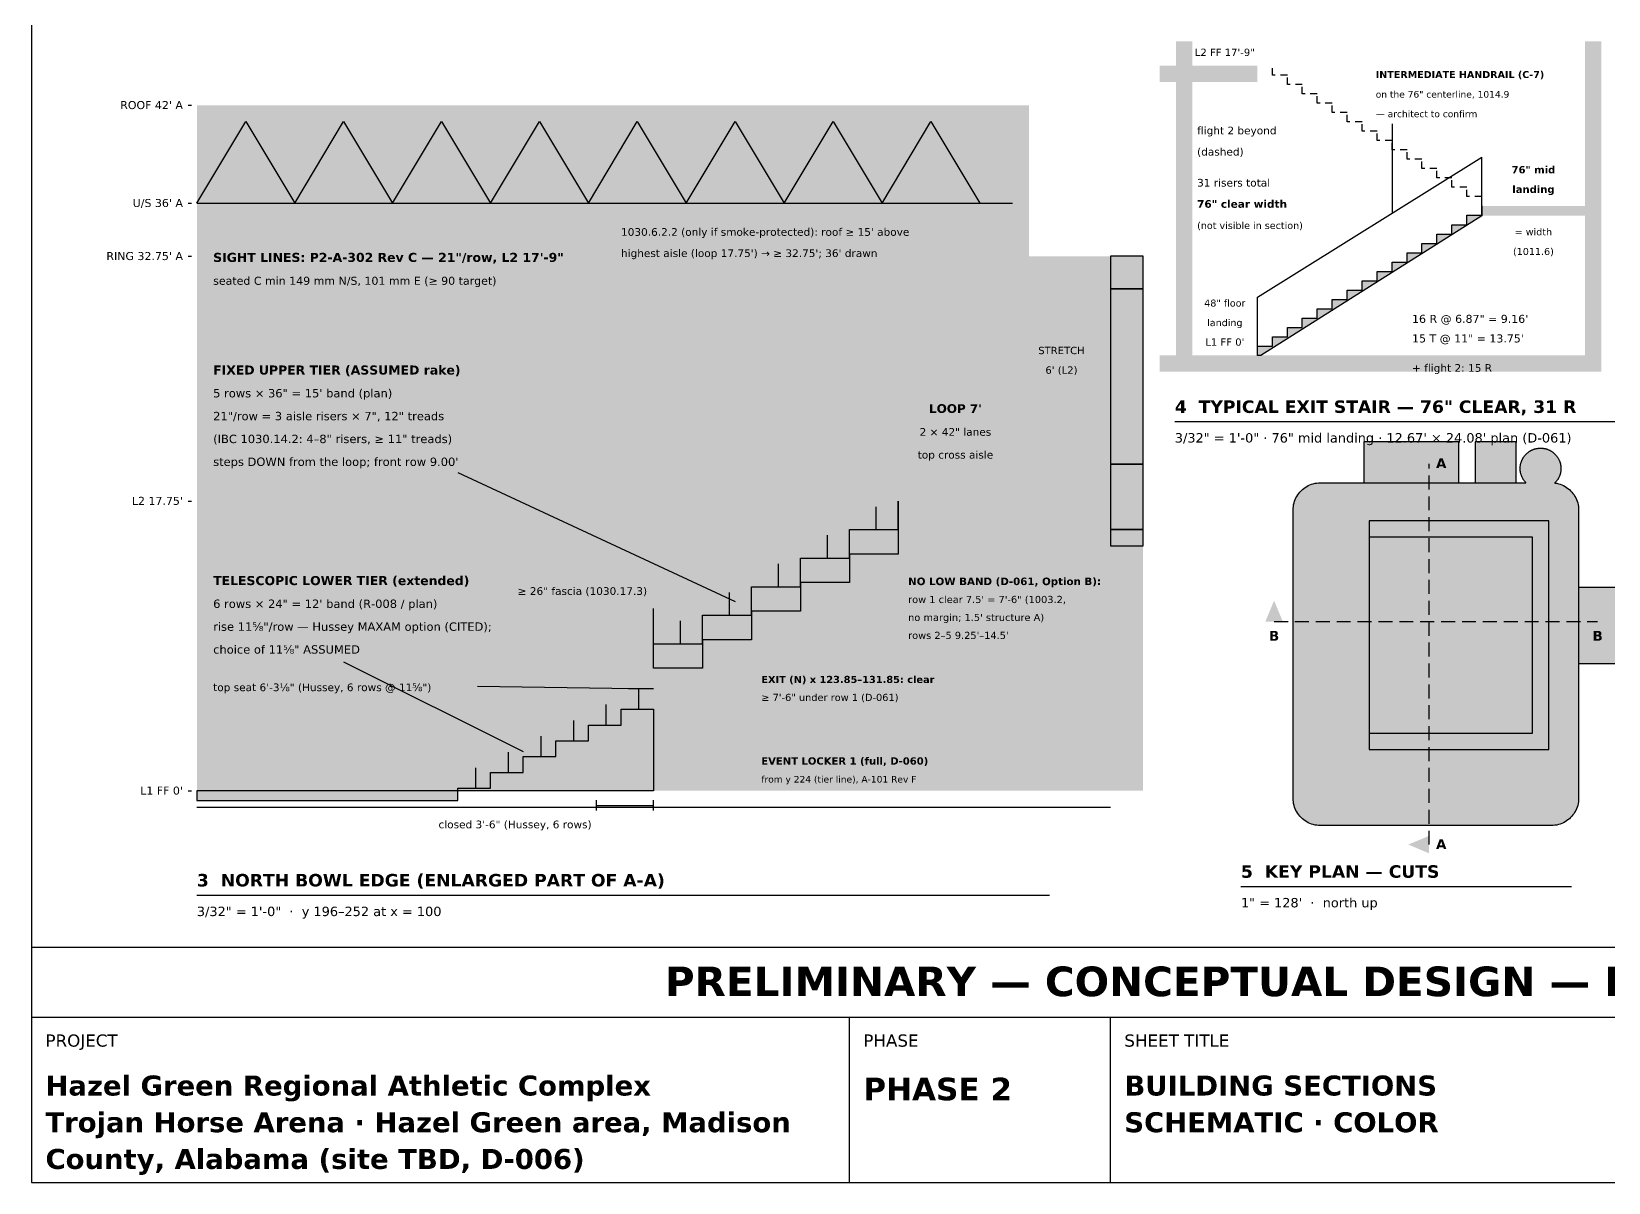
# Model space of a CAD drawing. Header units: inches. Extents: x 0.5 to 16.5, y 0.5 to 10.5.
# Drawn here: x 0.5 to 9.56, y 0.5 to 7.11 of the extents above; entities that cross this region are included whole.
import ezdxf
from ezdxf.enums import TextEntityAlignment as Align

# ---------------------------------------------------------------- set-up
doc = ezdxf.new("R2010")
doc.units = ezdxf.units.IN
doc.header["$MEASUREMENT"] = 0
for name, color, linetype in [('A-ANNO-TEXT', 7, 'Continuous'), ('A-SECT-CUTL', 7, 'Continuous'), ('A-SECT-DATM', 7, 'Continuous'), ('A-SECT-FILL', 7, 'Continuous'), ('A-SECT-GUAR', 7, 'Continuous'), ('A-SECT-HIDN', 7, 'Continuous'), ('A-SECT-IDEN', 7, 'Continuous'), ('G-ANNO-TTLB', 7, 'Continuous')]:
    doc.layers.add(name, color=color, linetype=linetype)
doc.styles.add('KS-BOLD', font='DejaVuSans-Bold.ttf')
doc.styles.add('KS-REG', font='DejaVuSans.ttf')

msp = doc.modelspace()

# ---------------------------------------------------------------- hatches: boundary and pattern name
at = {"layer": 'A-SECT-CUTL', "true_color": 0x3c3c3c}
for points in [[(7.0763, 5.1563), (7.17, 5.1563), (7.17, 7.0547), (7.0763, 7.0547)], [(9.4278, 5.1563), (9.5216, 5.1563), (9.5216, 7.0547), (9.4278, 7.0547)], [(6.9825, 6.8203), (7.545, 6.8203), (7.545, 6.9141), (6.9825, 6.9141)], [(1.45, 6.5937), (6.1375, 6.5937), (6.1375, 6.6875), (1.45, 6.6875)], [(6.1375, 5.7266), (6.2312, 5.7266), (6.2312, 6.6875), (6.1375, 6.6875)], [(8.8341, 6.0525), (9.4278, 6.0525), (9.4278, 6.1087), (8.8341, 6.1087)], [(6.1375, 5.7266), (6.7, 5.7266), (6.7, 5.8203), (6.1375, 5.8203)], [(6.7, 2.75), (6.7937, 2.75), (6.7937, 5.8203), (6.7, 5.8203)], [(6.9825, 5.1563), (9.5216, 5.1563), (9.5216, 5.25), (6.9825, 5.25)], [(5.4812, 4.3203), (6.7, 4.3203), (6.7, 4.4141), (5.4812, 4.4141)], [(4.075, 2.75), (4.1687, 2.75), (4.1687, 3.4531), (4.075, 3.4531)], [(4.075, 2.75), (4.1687, 2.75), (4.1687, 3.4531), (4.075, 3.4531)]]:
    msp.add_hatch(color=7, dxfattribs=at).paths.add_polyline_path(points)
at = {"layer": 'A-SECT-CUTL', "true_color": 0xbebebe}
msp.add_hatch(color=7, dxfattribs=at).paths.add_polyline_path([(7.545, 5.25), (7.545, 5.3037), (7.6309, 5.3037), (7.6309, 5.3573), (7.7169, 5.3573), (7.7169, 5.411), (7.8028, 5.411), (7.8028, 5.4647), (7.8887, 5.4647), (7.8887, 5.5184), (7.9747, 5.5184), (7.9747, 5.572), (8.0606, 5.572), (8.0606, 5.6257), (8.1466, 5.6257), (8.1466, 5.6794), (8.2325, 5.6794), (8.2325, 5.733), (8.3184, 5.733), (8.3184, 5.7867), (8.4044, 5.7867), (8.4044, 5.8404), (8.4903, 5.8404), (8.4903, 5.8941), (8.5762, 5.8941), (8.5762, 5.9477), (8.6622, 5.9477), (8.6622, 6.0014), (8.7481, 6.0014), (8.7481, 6.0551), (8.8341, 6.0551), (8.8341, 6.1087), (8.8341, 6.0525), (7.5637, 5.25)])
at = {"layer": 'A-SECT-CUTL', "true_color": 0xc9c6be}
for points in [[(6.7, 5.6328), (6.8875, 5.6328), (6.8875, 5.8203), (6.7, 5.8203)], [(6.7, 4.25), (6.8875, 4.25), (6.8875, 4.625), (6.7, 4.625)]]:
    msp.add_hatch(color=7, dxfattribs=at).paths.add_polyline_path(points)
at = {"layer": 'A-SECT-CUTL', "true_color": 0x4f6a7d}
msp.add_hatch(color=7, dxfattribs=at).paths.add_polyline_path([(6.7, 4.625), (6.8875, 4.625), (6.8875, 5.6328), (6.7, 5.6328)])
at = {"layer": 'A-SECT-CUTL', "true_color": 0x000000}
for points in [[(8.5312, 4.6781), (8.4113, 4.6281), (8.5312, 4.5781)], [(7.5906, 3.7219), (7.6406, 3.8419), (7.6906, 3.7219)], [(9.45, 3.7219), (9.5, 3.8419), (9.55, 3.7219)], [(8.5312, 2.4906), (8.4113, 2.4406), (8.5312, 2.3906)]]:
    msp.add_hatch(color=7, dxfattribs=at).paths.add_polyline_path(points)
at = {"layer": 'A-SECT-CUTL', "true_color": 0xa7b3c3}
msp.add_hatch(color=7, dxfattribs=at).paths.add_polyline_path([(4.075, 3.5937), (4.3562, 3.5937), (4.3562, 3.7578), (4.6375, 3.7578), (4.6375, 3.9219), (4.9187, 3.9219), (4.9187, 4.0859), (5.2, 4.0859), (5.2, 4.25), (5.4812, 4.25), (5.4812, 4.4141), (5.4812, 4.3203), (5.4812, 4.1094), (5.2, 4.1094), (5.2, 3.9453), (4.9187, 3.9453), (4.9187, 3.7812), (4.6375, 3.7812), (4.6375, 3.6172), (4.3562, 3.6172), (4.3562, 3.4531), (4.075, 3.4531)])
at = {"layer": 'A-SECT-CUTL', "true_color": 0xb0b0b0}
msp.add_hatch(color=7, dxfattribs=at).paths.add_polyline_path([(6.7, 4.1562), (6.8875, 4.1562), (6.8875, 4.25), (6.7, 4.25)])
at = {"layer": 'A-SECT-CUTL', "true_color": 0xd88a8a}
msp.add_hatch(color=7, dxfattribs=at).paths.add_polyline_path([(2.95, 2.75), (2.95, 2.7641), (3.1375, 2.7641), (3.1375, 2.8549), (3.325, 2.8549), (3.325, 2.9457), (3.5125, 2.9457), (3.5125, 3.0365), (3.7, 3.0365), (3.7, 3.1273), (3.8875, 3.1273), (3.8875, 3.2182), (4.075, 3.2182), (4.075, 2.75)])
at = {"layer": 'A-SECT-CUTL', "true_color": 0xd9b77e}
msp.add_hatch(color=7, dxfattribs=at).paths.add_polyline_path([(1.45, 2.6938), (2.95, 2.6938), (2.95, 2.75), (1.45, 2.75)])
at = {"layer": 'A-SECT-FILL', "true_color": 0xcfcfcf}
msp.add_hatch(color=7, dxfattribs=at).paths.add_polyline_path([(1.45, 6.125), (6.1375, 6.125), (6.1375, 6.6875), (1.45, 6.6875)])
at = {"layer": 'A-SECT-FILL', "true_color": 0xe8f0f8}
for points in [[(1.45, 2.75), (6.1375, 2.75), (6.1375, 6.125), (1.45, 6.125)], [(8.1875, 2.9875), (9.2188, 2.9875), (9.2188, 4.3), (8.1875, 4.3)]]:
    msp.add_hatch(color=7, dxfattribs=at).paths.add_polyline_path(points)
at = {"layer": 'A-SECT-FILL', "true_color": 0xf0ece4}
for points in [[(6.1375, 4.4141), (6.7, 4.4141), (6.7, 5.7266), (6.1375, 5.7266)], [(9.2548, 4.5174), (9.2649, 4.5157), (9.2748, 4.5134), (9.2846, 4.5105), (9.2942, 4.5069), (9.3035, 4.5026), (9.3125, 4.4978), (9.3212, 4.4924), (9.3295, 4.4865), (9.3374, 4.48), (9.3449, 4.473), (9.3518, 4.4655), (9.3583, 4.4576), (9.3643, 4.4493), (9.3697, 4.4406), (9.3745, 4.4316), (9.3787, 4.4223), (9.3823, 4.4127), (9.3853, 4.4029), (9.3876, 4.393), (9.3893, 4.3829), (9.3903, 4.3727), (9.3906, 4.3625), (9.3906, 2.7062), (9.3903, 2.696), (9.3893, 2.6859), (9.3876, 2.6758), (9.3853, 2.6658), (9.3823, 2.656), (9.3787, 2.6465), (9.3745, 2.6371), (9.3697, 2.6281), (9.3643, 2.6194), (9.3583, 2.6111), (9.3518, 2.6032), (9.3449, 2.5958), (9.3374, 2.5888), (9.3295, 2.5823), (9.3212, 2.5763), (9.3125, 2.5709), (9.3035, 2.5661), (9.2942, 2.5619), (9.2846, 2.5583), (9.2748, 2.5553), (9.2649, 2.553), (9.2548, 2.5513), (9.2446, 2.5503), (9.2344, 2.55), (7.9062, 2.55), (7.896, 2.5503), (7.8859, 2.5513), (7.8758, 2.553), (7.8658, 2.5553), (7.856, 2.5583), (7.8465, 2.5619), (7.8371, 2.5661), (7.8281, 2.5709), (7.8194, 2.5763), (7.8111, 2.5823), (7.8032, 2.5888), (7.7958, 2.5958), (7.7888, 2.6032), (7.7823, 2.6111), (7.7763, 2.6194), (7.7709, 2.6281), (7.7661, 2.6371), (7.7619, 2.6465), (7.7583, 2.656), (7.7553, 2.6658), (7.753, 2.6758), (7.7513, 2.6859), (7.7503, 2.696), (7.75, 2.7062), (7.75, 4.3625), (7.7503, 4.3727), (7.7513, 4.3829), (7.753, 4.393), (7.7553, 4.4029), (7.7583, 4.4127), (7.7619, 4.4223), (7.7661, 4.4316), (7.7709, 4.4406), (7.7763, 4.4493), (7.7823, 4.4576), (7.7888, 4.4655), (7.7958, 4.473), (7.8032, 4.48), (7.8111, 4.4865), (7.8194, 4.4924), (7.8281, 4.4978), (7.8371, 4.5026), (7.8465, 4.5069), (7.856, 4.5105), (7.8658, 4.5134), (7.8758, 4.5157), (7.8859, 4.5174), (7.896, 4.5184), (7.9062, 4.5187), (9.0882, 4.5187), (9.087, 4.52), (9.085, 4.5221), (9.0831, 4.5242), (9.0813, 4.5264), (9.0795, 4.5287), (9.0777, 4.531), (9.0761, 4.5333), (9.0744, 4.5357), (9.0729, 4.5381), (9.0714, 4.5405), (9.0699, 4.543), (9.0685, 4.5455), (9.0672, 4.5481), (9.0659, 4.5507), (9.0647, 4.5533), (9.0636, 4.5559), (9.0625, 4.5586), (9.0615, 4.5613), (9.0606, 4.564), (9.0597, 4.5668), (9.0589, 4.5695), (9.0582, 4.5723), (9.0575, 4.5751), (9.0569, 4.5779), (9.0564, 4.5807), (9.056, 4.5836), (9.0556, 4.5864), (9.0553, 4.5893), (9.055, 4.5922), (9.0548, 4.595), (9.0547, 4.5979), (9.0547, 4.6008), (9.0547, 4.6037), (9.0548, 4.6065), (9.055, 4.6094), (9.0553, 4.6123), (9.0556, 4.6151), (9.056, 4.618), (9.0564, 4.6208), (9.0569, 4.6236), (9.0575, 4.6265), (9.0582, 4.6293), (9.0589, 4.632), (9.0597, 4.6348), (9.0606, 4.6375), (9.0615, 4.6403), (9.0625, 4.643), (9.0636, 4.6456), (9.0647, 4.6483), (9.0659, 4.6509), (9.0672, 4.6535), (9.0685, 4.656), (9.0699, 4.6585), (9.0714, 4.661), (9.0729, 4.6635), (9.0744, 4.6659), (9.0761, 4.6683), (9.0777, 4.6706), (9.0795, 4.6729), (9.0813, 4.6751), (9.0831, 4.6773), (9.085, 4.6795), (9.087, 4.6816), (9.089, 4.6836), (9.0911, 4.6857), (9.0932, 4.6876), (9.0953, 4.6895), (9.0975, 4.6914), (9.0998, 4.6932), (9.1021, 4.6949), (9.1044, 4.6966), (9.1068, 4.6982), (9.1092, 4.6998), (9.1116, 4.7013), (9.1141, 4.7027), (9.1166, 4.7041), (9.1192, 4.7055), (9.1218, 4.7067), (9.1244, 4.7079), (9.127, 4.709), (9.1297, 4.7101), (9.1324, 4.7111), (9.1351, 4.7121), (9.1379, 4.7129), (9.1406, 4.7137), (9.1434, 4.7145), (9.1462, 4.7151), (9.149, 4.7157), (9.1518, 4.7162), (9.1547, 4.7167), (9.1575, 4.7171), (9.1604, 4.7174), (9.1633, 4.7177), (9.1661, 4.7178), (9.169, 4.7179), (9.1719, 4.718), (9.1748, 4.7179), (9.1776, 4.7178), (9.1805, 4.7177), (9.1834, 4.7174), (9.1862, 4.7171), (9.1891, 4.7167), (9.1919, 4.7162), (9.1947, 4.7157), (9.1976, 4.7151), (9.2003, 4.7145), (9.2031, 4.7137), (9.2059, 4.7129), (9.2086, 4.7121), (9.2114, 4.7111), (9.2141, 4.7101), (9.2167, 4.709), (9.2194, 4.7079), (9.222, 4.7067), (9.2246, 4.7055), (9.2271, 4.7041), (9.2296, 4.7027), (9.2321, 4.7013), (9.2346, 4.6998), (9.237, 4.6982), (9.2394, 4.6966), (9.2417, 4.6949), (9.244, 4.6932), (9.2462, 4.6914), (9.2484, 4.6895), (9.2506, 4.6876), (9.2527, 4.6857), (9.2547, 4.6836), (9.2567, 4.6816), (9.2587, 4.6795), (9.2606, 4.6773), (9.2625, 4.6751), (9.2643, 4.6729), (9.266, 4.6706), (9.2677, 4.6683), (9.2693, 4.6659), (9.2709, 4.6635), (9.2724, 4.661), (9.2738, 4.6585), (9.2752, 4.656), (9.2765, 4.6535), (9.2778, 4.6509), (9.279, 4.6483), (9.2801, 4.6456), (9.2812, 4.643), (9.2822, 4.6403), (9.2831, 4.6375), (9.284, 4.6348), (9.2848, 4.632), (9.2856, 4.6293), (9.2862, 4.6265), (9.2868, 4.6236), (9.2873, 4.6208), (9.2878, 4.618), (9.2882, 4.6151), (9.2885, 4.6123), (9.2887, 4.6094), (9.2889, 4.6065), (9.289, 4.6037), (9.2891, 4.6008), (9.289, 4.5979), (9.2889, 4.595), (9.2887, 4.5922), (9.2885, 4.5893), (9.2882, 4.5864), (9.2878, 4.5836), (9.2873, 4.5807), (9.2868, 4.5779), (9.2862, 4.5751), (9.2856, 4.5723), (9.2848, 4.5695), (9.284, 4.5668), (9.2831, 4.564), (9.2822, 4.5613), (9.2812, 4.5586), (9.2801, 4.5559), (9.279, 4.5533), (9.2778, 4.5507), (9.2765, 4.5481), (9.2752, 4.5455), (9.2738, 4.543), (9.2724, 4.5405), (9.2709, 4.5381), (9.2693, 4.5357), (9.2677, 4.5333), (9.266, 4.531), (9.2643, 4.5287), (9.2625, 4.5264), (9.2606, 4.5242), (9.2587, 4.5221), (9.2567, 4.52), (9.2547, 4.5179), (9.2543, 4.5175), (9.2548, 4.5174)], [(4.075, 2.75), (6.7, 2.75), (6.7, 4.3203), (5.4812, 4.3203), (5.4812, 4.1094), (5.2, 4.1094), (5.2, 3.9453), (4.9187, 3.9453), (4.9187, 3.7812), (4.6375, 3.7812), (4.6375, 3.6172), (4.3562, 3.6172), (4.3562, 3.4531), (4.075, 3.4531)], [(6.7, 2.75), (6.8875, 2.75), (6.8875, 4.1562), (6.7, 4.1562)]]:
    msp.add_hatch(color=7, dxfattribs=at).paths.add_polyline_path(points)
at = {"layer": 'A-SECT-FILL', "true_color": 0xb0b0b0}
for points in [[(8.7031, 4.5187), (8.7031, 4.7531), (8.1562, 4.7531), (8.1562, 4.5187), (8.7031, 4.5187)], [(9.0312, 4.5187), (9.0312, 4.7531), (8.7969, 4.7531), (8.7969, 4.5187), (9.0312, 4.5187)], [(9.625, 3.4804), (9.625, 3.9179), (9.3906, 3.9179), (9.3906, 3.4804), (9.625, 3.4804)]]:
    msp.add_hatch(color=7, dxfattribs=at).paths.add_polyline_path(points)
at = {"layer": 'A-SECT-FILL', "true_color": 0xc8693a}
msp.add_hatch(color=7, dxfattribs=at).paths.add_polyline_path([(5.4812, 4.4141), (6.1375, 4.4141), (6.1375, 4.4469), (5.4812, 4.4469)])
at = {"layer": 'A-SECT-FILL', "true_color": 0xa7b3c3}
for points in [[(8.1875, 4.3), (9.2188, 4.3), (9.2188, 4.4172), (8.1875, 4.4172)], [(9.2188, 2.8703), (9.3359, 2.8703), (9.3359, 4.4172), (9.2188, 4.4172)], [(8.1875, 2.8703), (9.2188, 2.8703), (9.2188, 2.9875), (8.1875, 2.9875)]]:
    msp.add_hatch(color=7, dxfattribs=at).paths.add_polyline_path(points)
at = {"layer": 'A-SECT-FILL', "true_color": 0xd88a8a}
for points in [[(8.1875, 4.2062), (9.2188, 4.2062), (9.2188, 4.3), (8.1875, 4.3)], [(9.125, 3.0812), (9.2188, 3.0812), (9.2188, 4.2062), (9.125, 4.2062)], [(8.1875, 2.9875), (9.2188, 2.9875), (9.2188, 3.0812), (8.1875, 3.0812)]]:
    msp.add_hatch(color=7, dxfattribs=at).paths.add_polyline_path(points)
at = {"layer": 'A-SECT-FILL', "true_color": 0xd9b77e}
msp.add_hatch(color=7, dxfattribs=at).paths.add_polyline_path([(8.1875, 3.0812), (9.125, 3.0812), (9.125, 4.2062), (8.1875, 4.2062)])

# ---------------------------------------------------------------- linework, layer by layer
at = {"layer": 'A-ANNO-TEXT'}
for p, q in [((7.07, 4.87), (9.77, 4.87)), ((7.45, 2.2), (9.35, 2.2)), ((1.45, 2.15), (6.35, 2.15))]:
    msp.add_line(p, q, dxfattribs=at)
at = {"layer": 'A-SECT-CUTL'}
for p, q in [((1.45, 6.125), (6.1375, 6.125)), ((8.5312, 4.6006), (8.5312, 4.6281)), ((8.5312, 4.4806), (8.5312, 4.5606)), ((8.5312, 4.3606), (8.5312, 4.4406)), ((8.5312, 4.2406), (8.5312, 4.3206)), ((8.5312, 4.1206), (8.5312, 4.2006)), ((8.5312, 4.0006), (8.5312, 4.0806)), ((8.5312, 3.8806), (8.5312, 3.9606)), ((8.5312, 3.7606), (8.5312, 3.8406)), ((7.6406, 3.7219), (7.7206, 3.7219)), ((7.7606, 3.7219), (7.8406, 3.7219)), ((7.8806, 3.7219), (7.9606, 3.7219)), ((8.0006, 3.7219), (8.0806, 3.7219)), ((8.1206, 3.7219), (8.2006, 3.7219)), ((8.2406, 3.7219), (8.3206, 3.7219)), ((8.3606, 3.7219), (8.4406, 3.7219)), ((8.4806, 3.7219), (8.5606, 3.7219)), ((8.5312, 3.6406), (8.5312, 3.7206)), ((8.6006, 3.7219), (8.6806, 3.7219)), ((8.7206, 3.7219), (8.8006, 3.7219)), ((8.8406, 3.7219), (8.9206, 3.7219)), ((8.9606, 3.7219), (9.0406, 3.7219)), ((9.0806, 3.7219), (9.1606, 3.7219)), ((9.2006, 3.7219), (9.2806, 3.7219)), ((9.3206, 3.7219), (9.4006, 3.7219)), ((9.4406, 3.7219), (9.5, 3.7219)), ((8.5312, 3.5206), (8.5312, 3.6006)), ((8.5312, 3.4006), (8.5312, 3.4806)), ((8.5312, 3.2806), (8.5312, 3.3606)), ((8.5312, 3.1606), (8.5312, 3.2406)), ((8.5312, 3.0406), (8.5312, 3.1206)), ((8.5312, 2.9206), (8.5312, 3.0006)), ((8.5312, 2.8006), (8.5312, 2.8806)), ((8.5312, 2.6806), (8.5312, 2.7606)), ((1.45, 2.6563), (6.7, 2.6563)), ((8.5312, 2.5606), (8.5312, 2.6406)), ((8.5312, 2.4406), (8.5312, 2.5206))]:
    msp.add_line(p, q, dxfattribs=at)
for points in [[(7.545, 5.25), (7.545, 5.3037), (7.6309, 5.3037), (7.6309, 5.3573), (7.7169, 5.3573), (7.7169, 5.411), (7.8028, 5.411), (7.8028, 5.4647), (7.8887, 5.4647), (7.8887, 5.5184), (7.9747, 5.5184), (7.9747, 5.572), (8.0606, 5.572), (8.0606, 5.6257), (8.1466, 5.6257), (8.1466, 5.6794), (8.2325, 5.6794), (8.2325, 5.733), (8.3184, 5.733), (8.3184, 5.7867), (8.4044, 5.7867), (8.4044, 5.8404), (8.4903, 5.8404), (8.4903, 5.8941), (8.5762, 5.8941), (8.5762, 5.9477), (8.6622, 5.9477), (8.6622, 6.0014), (8.7481, 6.0014), (8.7481, 6.0551), (8.8341, 6.0551), (8.8341, 6.1087), (8.8341, 6.0525), (7.5637, 5.25)], [(6.7, 5.6328), (6.8875, 5.6328), (6.8875, 5.8203), (6.7, 5.8203)], [(6.7, 4.625), (6.8875, 4.625), (6.8875, 5.6328), (6.7, 5.6328)], [(6.7, 4.25), (6.8875, 4.25), (6.8875, 4.625), (6.7, 4.625)], [(4.075, 3.5937), (4.3562, 3.5937), (4.3562, 3.7578), (4.6375, 3.7578), (4.6375, 3.9219), (4.9187, 3.9219), (4.9187, 4.0859), (5.2, 4.0859), (5.2, 4.25), (5.4812, 4.25), (5.4812, 4.4141), (5.4812, 4.3203), (5.4812, 4.1094), (5.2, 4.1094), (5.2, 3.9453), (4.9187, 3.9453), (4.9187, 3.7812), (4.6375, 3.7812), (4.6375, 3.6172), (4.3562, 3.6172), (4.3562, 3.4531), (4.075, 3.4531)], [(6.7, 4.1562), (6.8875, 4.1562), (6.8875, 4.25), (6.7, 4.25)], [(2.95, 2.75), (2.95, 2.7641), (3.1375, 2.7641), (3.1375, 2.8549), (3.325, 2.8549), (3.325, 2.9457), (3.5125, 2.9457), (3.5125, 3.0365), (3.7, 3.0365), (3.7, 3.1273), (3.8875, 3.1273), (3.8875, 3.2182), (4.075, 3.2182), (4.075, 2.75)], [(1.45, 2.6938), (2.95, 2.6938), (2.95, 2.75), (1.45, 2.75)]]:
    msp.add_lwpolyline(points, close=True, dxfattribs=at)
at = {"layer": 'A-SECT-DATM'}
for p, q in [((1.4, 6.6875), (1.42, 6.6875)), ((1.4, 6.125), (1.42, 6.125)), ((1.4, 5.8203), (1.42, 5.8203)), ((1.4, 4.4141), (1.42, 4.4141)), ((3.9312, 3.3369), (4.075, 3.3369)), ((1.4, 2.75), (1.42, 2.75)), ((3.7469, 2.6356), (3.7469, 2.6956)), ((3.7469, 2.6656), (4.075, 2.6656)), ((4.075, 2.6356), (4.075, 2.6956))]:
    msp.add_line(p, q, dxfattribs=at)
at = {"layer": 'A-SECT-FILL'}
for p, q in [((1.45, 6.125), (1.7312, 6.5937)), ((1.7312, 6.5937), (2.0125, 6.125)), ((2.0125, 6.125), (2.2937, 6.5937)), ((2.2937, 6.5937), (2.575, 6.125)), ((2.575, 6.125), (2.8562, 6.5937)), ((2.8562, 6.5937), (3.1375, 6.125)), ((3.1375, 6.125), (3.4187, 6.5937)), ((3.4187, 6.5937), (3.7, 6.125)), ((3.7, 6.125), (3.9812, 6.5937)), ((3.9812, 6.5937), (4.2625, 6.125)), ((4.2625, 6.125), (4.5437, 6.5937)), ((4.5437, 6.5937), (4.825, 6.125)), ((4.825, 6.125), (5.1062, 6.5937)), ((5.1062, 6.5937), (5.3875, 6.125)), ((5.3875, 6.125), (5.6687, 6.5937)), ((5.6687, 6.5937), (5.95, 6.125)), ((1.45, 6.125), (1.45, 6.125)), ((5.3547, 4.25), (5.3547, 4.3812)), ((5.0734, 4.0859), (5.0734, 4.2172)), ((4.7922, 3.9219), (4.7922, 4.0531)), ((4.5109, 3.7578), (4.5109, 3.8891)), ((4.2297, 3.5937), (4.2297, 3.725)), ((3.9906, 3.2182), (3.9906, 3.3353)), ((3.8031, 3.1273), (3.8031, 3.2445)), ((3.6156, 3.0365), (3.6156, 3.1537)), ((3.4281, 2.9457), (3.4281, 3.0629)), ((3.2406, 2.8549), (3.2406, 2.9721)), ((3.0531, 2.7641), (3.0531, 2.8812))]:
    msp.add_line(p, q, dxfattribs=at)
for points in [[(9.2548, 4.5174), (9.2649, 4.5157), (9.2748, 4.5134), (9.2846, 4.5105), (9.2942, 4.5069), (9.3035, 4.5026), (9.3125, 4.4978), (9.3212, 4.4924), (9.3295, 4.4865), (9.3374, 4.48), (9.3449, 4.473), (9.3518, 4.4655), (9.3583, 4.4576), (9.3643, 4.4493), (9.3697, 4.4406), (9.3745, 4.4316), (9.3787, 4.4223), (9.3823, 4.4127), (9.3853, 4.4029), (9.3876, 4.393), (9.3893, 4.3829), (9.3903, 4.3727), (9.3906, 4.3625), (9.3906, 2.7062), (9.3903, 2.696), (9.3893, 2.6859), (9.3876, 2.6758), (9.3853, 2.6658), (9.3823, 2.656), (9.3787, 2.6465), (9.3745, 2.6371), (9.3697, 2.6281), (9.3643, 2.6194), (9.3583, 2.6111), (9.3518, 2.6032), (9.3449, 2.5958), (9.3374, 2.5888), (9.3295, 2.5823), (9.3212, 2.5763), (9.3125, 2.5709), (9.3035, 2.5661), (9.2942, 2.5619), (9.2846, 2.5583), (9.2748, 2.5553), (9.2649, 2.553), (9.2548, 2.5513), (9.2446, 2.5503), (9.2344, 2.55), (7.9062, 2.55), (7.896, 2.5503), (7.8859, 2.5513), (7.8758, 2.553), (7.8658, 2.5553), (7.856, 2.5583), (7.8465, 2.5619), (7.8371, 2.5661), (7.8281, 2.5709), (7.8194, 2.5763), (7.8111, 2.5823), (7.8032, 2.5888), (7.7958, 2.5958), (7.7888, 2.6032), (7.7823, 2.6111), (7.7763, 2.6194), (7.7709, 2.6281), (7.7661, 2.6371), (7.7619, 2.6465), (7.7583, 2.656), (7.7553, 2.6658), (7.753, 2.6758), (7.7513, 2.6859), (7.7503, 2.696), (7.75, 2.7062), (7.75, 4.3625), (7.7503, 4.3727), (7.7513, 4.3829), (7.753, 4.393), (7.7553, 4.4029), (7.7583, 4.4127), (7.7619, 4.4223), (7.7661, 4.4316), (7.7709, 4.4406), (7.7763, 4.4493), (7.7823, 4.4576), (7.7888, 4.4655), (7.7958, 4.473), (7.8032, 4.48), (7.8111, 4.4865), (7.8194, 4.4924), (7.8281, 4.4978), (7.8371, 4.5026), (7.8465, 4.5069), (7.856, 4.5105), (7.8658, 4.5134), (7.8758, 4.5157), (7.8859, 4.5174), (7.896, 4.5184), (7.9062, 4.5187), (9.0882, 4.5187), (9.087, 4.52), (9.085, 4.5221), (9.0831, 4.5242), (9.0813, 4.5264), (9.0795, 4.5287), (9.0777, 4.531), (9.0761, 4.5333), (9.0744, 4.5357), (9.0729, 4.5381), (9.0714, 4.5405), (9.0699, 4.543), (9.0685, 4.5455), (9.0672, 4.5481), (9.0659, 4.5507), (9.0647, 4.5533), (9.0636, 4.5559), (9.0625, 4.5586), (9.0615, 4.5613), (9.0606, 4.564), (9.0597, 4.5668), (9.0589, 4.5695), (9.0582, 4.5723), (9.0575, 4.5751), (9.0569, 4.5779), (9.0564, 4.5807), (9.056, 4.5836), (9.0556, 4.5864), (9.0553, 4.5893), (9.055, 4.5922), (9.0548, 4.595), (9.0547, 4.5979), (9.0547, 4.6008), (9.0547, 4.6037), (9.0548, 4.6065), (9.055, 4.6094), (9.0553, 4.6123), (9.0556, 4.6151), (9.056, 4.618), (9.0564, 4.6208), (9.0569, 4.6236), (9.0575, 4.6265), (9.0582, 4.6293), (9.0589, 4.632), (9.0597, 4.6348), (9.0606, 4.6375), (9.0615, 4.6403), (9.0625, 4.643), (9.0636, 4.6456), (9.0647, 4.6483), (9.0659, 4.6509), (9.0672, 4.6535), (9.0685, 4.656), (9.0699, 4.6585), (9.0714, 4.661), (9.0729, 4.6635), (9.0744, 4.6659), (9.0761, 4.6683), (9.0777, 4.6706), (9.0795, 4.6729), (9.0813, 4.6751), (9.0831, 4.6773), (9.085, 4.6795), (9.087, 4.6816), (9.089, 4.6836), (9.0911, 4.6857), (9.0932, 4.6876), (9.0953, 4.6895), (9.0975, 4.6914), (9.0998, 4.6932), (9.1021, 4.6949), (9.1044, 4.6966), (9.1068, 4.6982), (9.1092, 4.6998), (9.1116, 4.7013), (9.1141, 4.7027), (9.1166, 4.7041), (9.1192, 4.7055), (9.1218, 4.7067), (9.1244, 4.7079), (9.127, 4.709), (9.1297, 4.7101), (9.1324, 4.7111), (9.1351, 4.7121), (9.1379, 4.7129), (9.1406, 4.7137), (9.1434, 4.7145), (9.1462, 4.7151), (9.149, 4.7157), (9.1518, 4.7162), (9.1547, 4.7167), (9.1575, 4.7171), (9.1604, 4.7174), (9.1633, 4.7177), (9.1661, 4.7178), (9.169, 4.7179), (9.1719, 4.718), (9.1748, 4.7179), (9.1776, 4.7178), (9.1805, 4.7177), (9.1834, 4.7174), (9.1862, 4.7171), (9.1891, 4.7167), (9.1919, 4.7162), (9.1947, 4.7157), (9.1976, 4.7151), (9.2003, 4.7145), (9.2031, 4.7137), (9.2059, 4.7129), (9.2086, 4.7121), (9.2114, 4.7111), (9.2141, 4.7101), (9.2167, 4.709), (9.2194, 4.7079), (9.222, 4.7067), (9.2246, 4.7055), (9.2271, 4.7041), (9.2296, 4.7027), (9.2321, 4.7013), (9.2346, 4.6998), (9.237, 4.6982), (9.2394, 4.6966), (9.2417, 4.6949), (9.244, 4.6932), (9.2462, 4.6914), (9.2484, 4.6895), (9.2506, 4.6876), (9.2527, 4.6857), (9.2547, 4.6836), (9.2567, 4.6816), (9.2587, 4.6795), (9.2606, 4.6773), (9.2625, 4.6751), (9.2643, 4.6729), (9.266, 4.6706), (9.2677, 4.6683), (9.2693, 4.6659), (9.2709, 4.6635), (9.2724, 4.661), (9.2738, 4.6585), (9.2752, 4.656), (9.2765, 4.6535), (9.2778, 4.6509), (9.279, 4.6483), (9.2801, 4.6456), (9.2812, 4.643), (9.2822, 4.6403), (9.2831, 4.6375), (9.284, 4.6348), (9.2848, 4.632), (9.2856, 4.6293), (9.2862, 4.6265), (9.2868, 4.6236), (9.2873, 4.6208), (9.2878, 4.618), (9.2882, 4.6151), (9.2885, 4.6123), (9.2887, 4.6094), (9.2889, 4.6065), (9.289, 4.6037), (9.2891, 4.6008), (9.289, 4.5979), (9.2889, 4.595), (9.2887, 4.5922), (9.2885, 4.5893), (9.2882, 4.5864), (9.2878, 4.5836), (9.2873, 4.5807), (9.2868, 4.5779), (9.2862, 4.5751), (9.2856, 4.5723), (9.2848, 4.5695), (9.284, 4.5668), (9.2831, 4.564), (9.2822, 4.5613), (9.2812, 4.5586), (9.2801, 4.5559), (9.279, 4.5533), (9.2778, 4.5507), (9.2765, 4.5481), (9.2752, 4.5455), (9.2738, 4.543), (9.2724, 4.5405), (9.2709, 4.5381), (9.2693, 4.5357), (9.2677, 4.5333), (9.266, 4.531), (9.2643, 4.5287), (9.2625, 4.5264), (9.2606, 4.5242), (9.2587, 4.5221), (9.2567, 4.52), (9.2547, 4.5179), (9.2543, 4.5175), (9.2548, 4.5174)], [(8.7031, 4.5187), (8.7031, 4.7531), (8.1562, 4.7531), (8.1562, 4.5187), (8.7031, 4.5187)], [(9.0312, 4.5187), (9.0312, 4.7531), (8.7969, 4.7531), (8.7969, 4.5187), (9.0312, 4.5187)], [(8.1875, 2.9875), (9.2188, 2.9875), (9.2188, 4.3), (8.1875, 4.3)], [(8.1875, 3.0812), (9.125, 3.0812), (9.125, 4.2062), (8.1875, 4.2062)], [(9.625, 3.4804), (9.625, 3.9179), (9.3906, 3.9179), (9.3906, 3.4804), (9.625, 3.4804)]]:
    msp.add_lwpolyline(points, close=True, dxfattribs=at)
at = {"layer": 'A-SECT-GUAR'}
for p, q in [((7.545, 5.5849), (8.8341, 6.39)), ((8.8341, 6.1087), (8.8341, 6.39)), ((7.545, 5.3037), (7.545, 5.5849)), ((4.075, 3.5937), (4.075, 3.7969))]:
    msp.add_line(p, q, dxfattribs=at)
at = {"layer": 'A-SECT-HIDN'}
for p, q in [((7.6309, 6.8602), (7.6309, 6.9002)), ((7.6469, 6.8602), (7.6309, 6.8602)), ((7.7169, 6.8602), (7.6769, 6.8602)), ((7.7169, 6.8065), (7.7169, 6.8465)), ((7.7328, 6.8065), (7.7169, 6.8065)), ((7.8028, 6.8065), (7.7628, 6.8065)), ((7.8028, 6.7528), (7.8028, 6.7928)), ((7.8187, 6.7528), (7.8028, 6.7528)), ((7.8887, 6.7528), (7.8487, 6.7528)), ((7.8887, 6.6991), (7.8887, 6.7391)), ((7.9047, 6.6991), (7.8887, 6.6991)), ((7.9747, 6.6991), (7.9347, 6.6991)), ((7.9747, 6.6455), (7.9747, 6.6855)), ((7.9906, 6.6455), (7.9747, 6.6455)), ((8.0606, 6.6455), (8.0206, 6.6455)), ((8.0606, 6.5918), (8.0606, 6.6318)), ((8.0766, 6.5918), (8.0606, 6.5918)), ((8.1466, 6.5918), (8.1066, 6.5918)), ((8.1466, 6.5381), (8.1466, 6.5781)), ((8.1625, 6.5381), (8.1466, 6.5381)), ((8.2325, 6.5381), (8.1925, 6.5381)), ((8.2325, 6.4844), (8.2325, 6.5244)), ((8.2484, 6.4844), (8.2325, 6.4844)), ((8.3184, 6.4844), (8.2784, 6.4844)), ((8.3184, 6.4308), (8.3184, 6.4708)), ((8.3344, 6.4308), (8.3184, 6.4308)), ((8.4044, 6.4308), (8.3644, 6.4308)), ((8.4044, 6.3771), (8.4044, 6.4171)), ((8.4203, 6.3771), (8.4044, 6.3771)), ((8.4903, 6.3771), (8.4503, 6.3771)), ((8.4903, 6.3234), (8.4903, 6.3634)), ((8.5062, 6.3234), (8.4903, 6.3234)), ((8.5762, 6.3234), (8.5362, 6.3234)), ((8.5762, 6.2698), (8.5762, 6.3098)), ((8.5922, 6.2698), (8.5762, 6.2698)), ((8.6622, 6.2698), (8.6222, 6.2698)), ((8.6622, 6.2161), (8.6622, 6.2561)), ((8.6781, 6.2161), (8.6622, 6.2161)), ((8.7481, 6.2161), (8.7081, 6.2161)), ((8.7481, 6.1624), (8.7481, 6.2024)), ((8.7641, 6.1624), (8.7481, 6.1624)), ((8.8341, 6.1624), (8.7941, 6.1624)), ((8.8341, 6.1087), (8.8341, 6.1487))]:
    msp.add_line(p, q, dxfattribs=at)
at = {"layer": 'A-SECT-IDEN'}
for p, q in [((8.3184, 6.5812), (8.3184, 6.068)), ((2.95, 4.5781), (4.5437, 3.8375)), ((2.2937, 3.4906), (3.325, 2.975)), ((3.0625, 3.35), (3.9625, 3.3369))]:
    msp.add_line(p, q, dxfattribs=at)
at = {"layer": 'G-ANNO-TTLB'}
for p, q in [((0.5, 1.45), (16.5, 1.45)), ((5.2, 0.5), (5.2, 1.45)), ((6.7, 0.5), (6.7, 1.45))]:
    msp.add_line(p, q, dxfattribs=at)
for points in [[(0.5, 0.5), (16.5, 0.5), (16.5, 10.5), (0.5, 10.5)], [(0.5, 1.45), (16.5, 1.45), (16.5, 1.85), (0.5, 1.85)]]:
    msp.add_lwpolyline(points, close=True, dxfattribs=at)

# ---------------------------------------------------------------- texts
at = {"layer": 'A-ANNO-TEXT'}
for s, height, style, p in [('4  TYPICAL EXIT STAIR — 76" CLEAR, 31 R', 0.072, 'KS-BOLD', (7.07, 4.92)), ('3/32" = 1\'-0" · 76" mid landing · 12.67\' × 24.08\' plan (D-061)', 0.054, 'KS-REG', (7.07, 4.75)), ('A', 0.056, 'KS-BOLD', (8.5712, 4.6031)), ('A', 0.056, 'KS-BOLD', (8.5712, 2.4156)), ('3  NORTH BOWL EDGE (ENLARGED PART OF A-A)', 0.072, 'KS-BOLD', (1.45, 2.2)), ('5  KEY PLAN — CUTS', 0.072, 'KS-BOLD', (7.45, 2.25)), ('3/32" = 1\'-0"  ·  y 196–252 at x = 100', 0.054, 'KS-REG', (1.45, 2.03)), ('1" = 128\'  ·  north up', 0.054, 'KS-REG', (7.45, 2.08))]:
    msp.add_text(s, height=height, dxfattribs=dict(at, style=style)).set_placement(p)
at = {"layer": 'A-ANNO-TEXT', "style": 'KS-BOLD'}
for p in [(7.6406, 3.6119), (9.5, 3.6119)]:
    msp.add_text('B', height=0.056, dxfattribs=at).set_placement(p, align=Align.CENTER)
at = {"layer": 'A-SECT-DATM', "style": 'KS-REG'}
for s, height, p in [("ROOF 42' A", 0.046, (1.37, 6.6655)), ("U/S 36' A", 0.046, (1.37, 6.103)), ("RING 32.75' A", 0.046, (1.37, 5.7983)), ("L2 17.75'", 0.046, (1.37, 4.3921)), ("L1 FF 0'", 0.046, (1.37, 2.728)), ('closed 3\'-6" (Hussey, 6 rows)', 0.044, (3.7187, 2.5344))]:
    msp.add_text(s, height=height, dxfattribs=at).set_placement(p, align=Align.RIGHT)
for s, p in [("1030.6.2.2 (only if smoke-protected): roof ≥ 15' above", (3.8875, 5.9375)), ("highest aisle (loop 17.75') → ≥ 32.75'; 36' drawn", (3.8875, 5.8156)), ('top seat 6\'-3⅛" (Hussey, 6 rows @ 11⅝")', (1.5437, 3.3219))]:
    msp.add_text(s, height=0.044, dxfattribs=at).set_placement(p)
at = {"layer": 'A-SECT-GUAR', "style": 'KS-REG'}
msp.add_text('≥ 26" fascia (1030.17.3)', height=0.044, dxfattribs=at).set_placement((4.0375, 3.875), align=Align.RIGHT)
at = {"layer": 'A-SECT-IDEN'}
for s, height, style, p in [('L2 FF 17\'-9"', 0.042, 'KS-REG', (7.3575, 6.9703)), ('76" mid', 0.042, 'KS-BOLD', (9.1309, 6.2962)), ('landing', 0.042, 'KS-BOLD', (9.1309, 6.1837)), ('= width', 0.04, 'KS-REG', (9.1309, 5.94)), ('(1011.6)', 0.04, 'KS-REG', (9.1309, 5.8275)), ('48" floor', 0.04, 'KS-REG', (7.3575, 5.5312)), ('landing', 0.04, 'KS-REG', (7.3575, 5.4187)), ("L1 FF 0'", 0.042, 'KS-REG', (7.3575, 5.3062)), ('STRETCH', 0.042, 'KS-REG', (6.4187, 5.2578)), ("6' (L2)", 0.042, 'KS-REG', (6.4187, 5.1453)), ("LOOP 7'", 0.05, 'KS-BOLD', (5.8094, 4.9203)), ('2 × 42" lanes', 0.044, 'KS-REG', (5.8094, 4.7891)), ('top cross aisle', 0.044, 'KS-REG', (5.8094, 4.6578))]:
    msp.add_text(s, height=height, dxfattribs=dict(at, style=style)).set_placement(p, align=Align.CENTER)
for s, height, style, p in [('INTERMEDIATE HANDRAIL (C-7)', 0.04, 'KS-BOLD', (8.2247, 6.8437)), ('on the 76" centerline, 1014.9', 0.038, 'KS-REG', (8.2247, 6.7312)), ('— architect to confirm', 0.038, 'KS-REG', (8.2247, 6.6187)), ('flight 2 beyond', 0.044, 'KS-REG', (7.1981, 6.5203)), ('(dashed)', 0.044, 'KS-REG', (7.1981, 6.3984)), ('31 risers total', 0.044, 'KS-REG', (7.1981, 6.2203)), ('76" clear width', 0.044, 'KS-BOLD', (7.1981, 6.0984)), ('(not visible in section)', 0.04, 'KS-REG', (7.1981, 5.9766)), ('SIGHT LINES: P2-A-302 Rev C — 21"/row, L2 17\'-9"', 0.052, 'KS-BOLD', (1.5437, 5.7875)), ('seated C min 149 mm N/S, 101 mm E (≥ 90 target)', 0.046, 'KS-REG', (1.5437, 5.6562)), ('16 R @ 6.87" = 9.16\'', 0.046, 'KS-REG', (8.4333, 5.4375)), ('15 T @ 11" = 13.75\'', 0.046, 'KS-REG', (8.4333, 5.325)), ('FIXED UPPER TIER (ASSUMED rake)', 0.052, 'KS-BOLD', (1.5437, 5.1406)), ('+ flight 2: 15 R', 0.044, 'KS-REG', (8.4333, 5.1563)), ('5 rows × 36" = 15\' band (plan)', 0.048, 'KS-REG', (1.5437, 5.0094)), ('21"/row = 3 aisle risers × 7", 12" treads', 0.048, 'KS-REG', (1.5437, 4.8781)), ('(IBC 1030.14.2: 4–8" risers, ≥ 11" treads)', 0.048, 'KS-REG', (1.5437, 4.7469)), ("steps DOWN from the loop; front row 9.00'", 0.048, 'KS-REG', (1.5437, 4.6156)), ('TELESCOPIC LOWER TIER (extended)', 0.052, 'KS-BOLD', (1.5437, 3.9312)), ('NO LOW BAND (D-061, Option B):', 0.043, 'KS-BOLD', (5.5375, 3.9312)), ('6 rows × 24" = 12\' band (R-008 / plan)', 0.048, 'KS-REG', (1.5437, 3.8)), ('row 1 clear 7.5\' = 7\'-6" (1003.2,', 0.041, 'KS-REG', (5.5375, 3.8281)), ('rise 11⅝"/row — Hussey MAXAM option (CITED);', 0.048, 'KS-REG', (1.5437, 3.6687)), ("no margin; 1.5' structure A)", 0.041, 'KS-REG', (5.5375, 3.725)), ("rows 2–5 9.25'–14.5'", 0.041, 'KS-REG', (5.5375, 3.6219)), ('choice of 11⅝" ASSUMED', 0.048, 'KS-REG', (1.5437, 3.5375)), ('EXIT (N) x 123.85–131.85: clear', 0.041, 'KS-BOLD', (4.6937, 3.3687)), ('≥ 7\'-6" under row 1 (D-061)', 0.041, 'KS-REG', (4.6937, 3.2656)), ('EVENT LOCKER 1 (full, D-060)', 0.042, 'KS-BOLD', (4.6937, 2.9)), ('from y 224 (tier line), A-101 Rev F', 0.038, 'KS-REG', (4.6937, 2.7969))]:
    msp.add_text(s, height=height, dxfattribs=dict(at, style=style)).set_placement(p)
at = {"layer": 'G-ANNO-TTLB', "style": 'KS-BOLD'}
msp.add_text('PRELIMINARY — CONCEPTUAL DESIGN — NOT FOR CONSTRUCTION', height=0.17, dxfattribs=at).set_placement((8.5, 1.57), align=Align.CENTER)
at = {"layer": 'G-ANNO-TTLB'}
for s, height, style, p in [('PROJECT', 0.07, 'KS-REG', (0.58, 1.28)), ('PHASE', 0.07, 'KS-REG', (5.28, 1.28)), ('SHEET TITLE', 0.07, 'KS-REG', (6.78, 1.28)), ('Hazel Green Regional Athletic Complex', 0.115, 'KS-BOLD', (0.58, 0.9992)), ('PHASE 2', 0.13, 'KS-BOLD', (5.28, 0.9717)), ('BUILDING SECTIONS', 0.115, 'KS-BOLD', (6.78, 0.9992)), ('Trojan Horse Arena · Hazel Green area, Madison', 0.115, 'KS-BOLD', (0.58, 0.7883)), ('SCHEMATIC · COLOR', 0.115, 'KS-BOLD', (6.78, 0.7883)), ('County, Alabama (site TBD, D-006)', 0.115, 'KS-BOLD', (0.58, 0.5775))]:
    msp.add_text(s, height=height, dxfattribs=dict(at, style=style)).set_placement(p)

doc.saveas('drawing.dxf')
